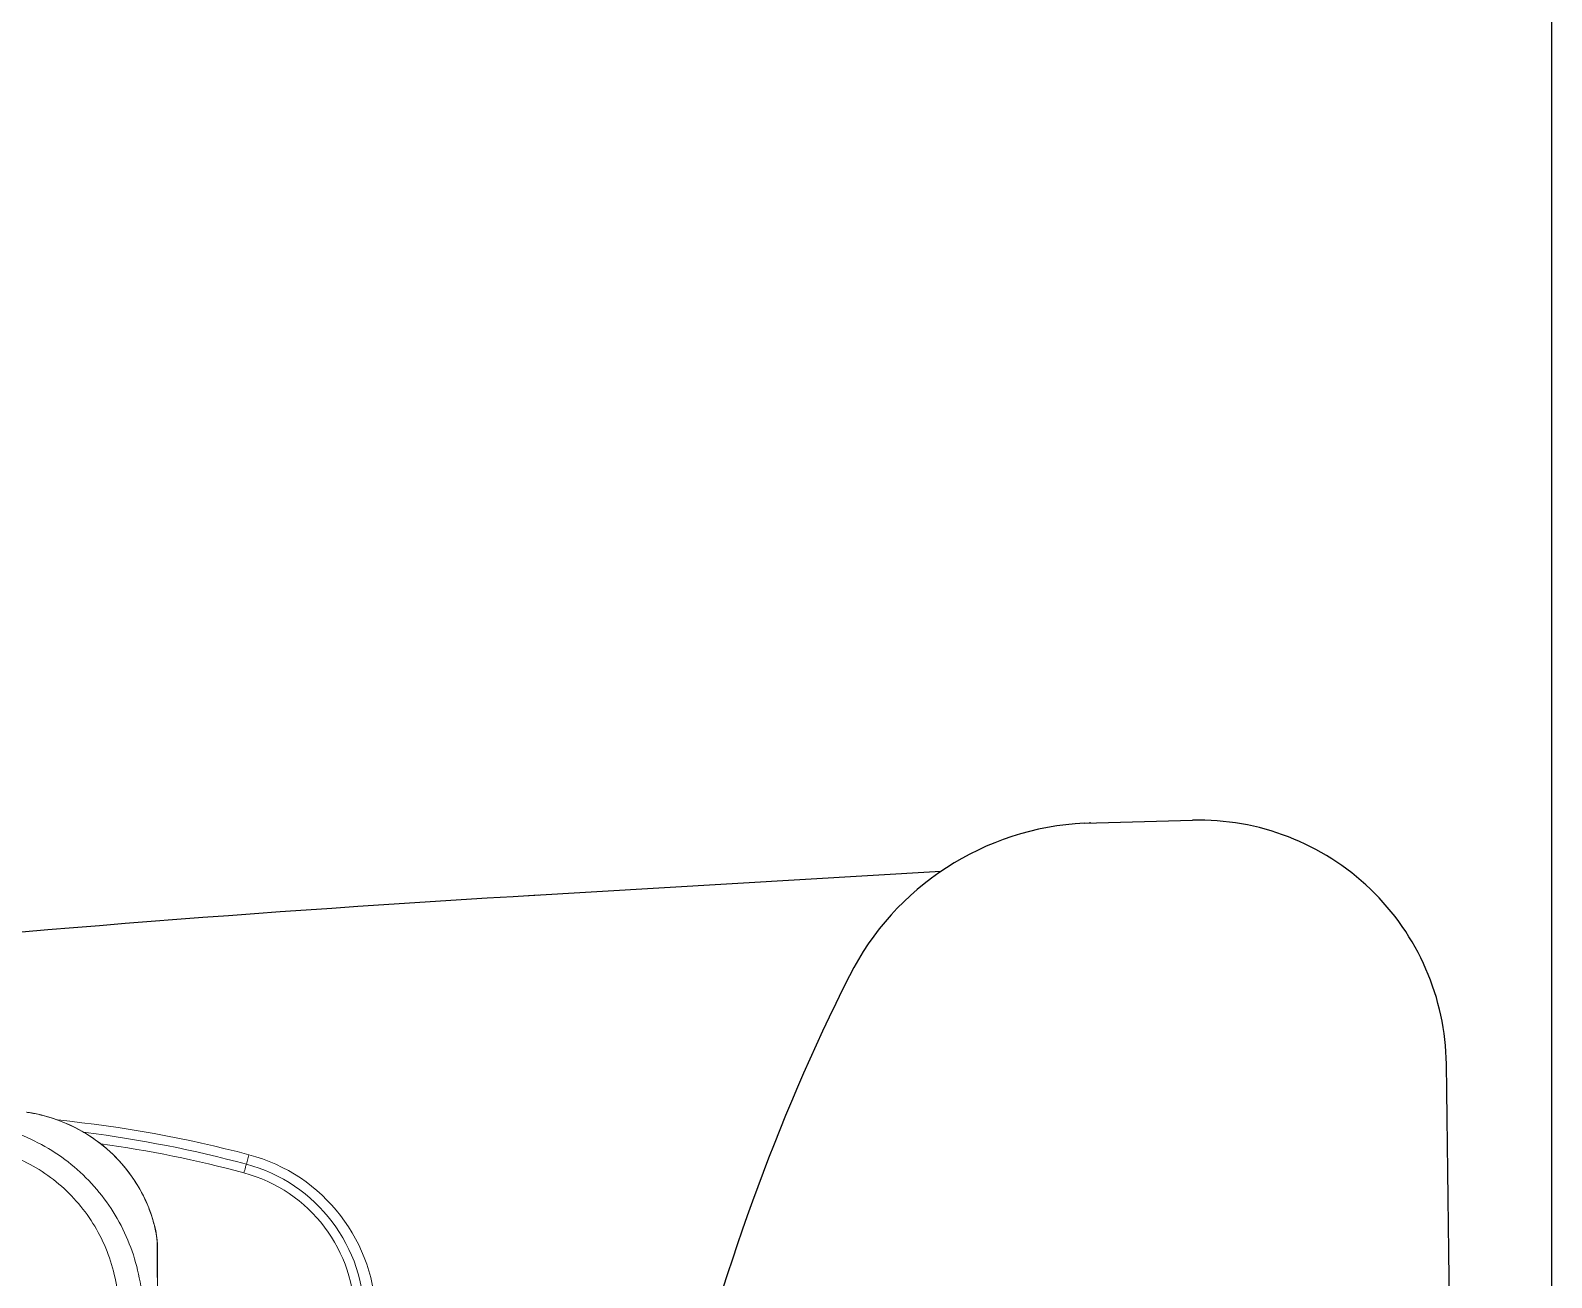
# Model space of a CAD drawing. Header units: millimetres. Extents: x 45074 to 106565, y 51012 to 60222.
# Drawn here: x 104752.13 to 104782.86, y 56525.58 to 56550.77 of the extents above; entities that cross this region are included whole.
import ezdxf

# ---------------------------------------------------------------- set-up
doc = ezdxf.new("R2010")
doc.units = ezdxf.units.MM
doc.header["$LTSCALE"] = 50
doc.header["$MEASUREMENT"] = 0
doc.linetypes.add('DOT', pattern=[0.25, 0, -0.25])
doc.layers.get('0').update_dxf_attribs({"color": 8, "linetype": 'CONTINUOUS'})
doc.layers.add('00', color=7, linetype='DOT')

msp = doc.modelspace()

# ---------------------------------------------------------------- linework, layer by layer
for p, q in [((104782.857, 56635.566), (104782.857, 56425.566)), ((104782.857, 56536.834), (104782.857, 56485.854)), ((104773.422, 56534.756), (104775.603, 56534.815)), ((104770.517, 56533.778), (104762.086, 56533.281))]:
    msp.add_line(p, q)
at = {"lineweight": 13, "ltscale": 0.3}
for p, q in [((104752.055, 56528.917), (104752.145, 56528.902)), ((104753.162, 56528.534), (104753.208, 56528.508)), ((104753.208, 56528.508), (104753.207, 56528.507)), ((104753.247, 56528.505), (104753.208, 56528.51)), ((104753.244, 56528.486), (104753.282, 56528.463)), ((104753.244, 56528.486), (104753.244, 56528.485)), ((104756.539, 56528.057), (104756.489, 56527.868)), ((104754.685, 56526.27), (104754.685, 56526.253)), ((104754.685, 56526.253), (104754.686, 56526.188)), ((104754.686, 56526.188), (104754.687, 56526.105)), ((104754.688, 56526.332), (104754.692, 56526.253)), ((104754.693, 56526.239), (104754.692, 56526.253)), ((104754.693, 56526.239), (104754.693, 56524.967))]:
    msp.add_line(p, q, dxfattribs=at)
for points in [[(104752.145, 56528.902), (104752.242, 56528.883), (104752.344, 56528.86), (104752.452, 56528.831), (104752.565, 56528.797), (104752.681, 56528.757), (104752.8, 56528.711), (104752.92, 56528.658), (104753.041, 56528.599), (104753.162, 56528.534)], [(104753.208, 56528.508), (104753.22, 56528.501), (104753.232, 56528.493), (104753.244, 56528.486)], [(104753.282, 56528.463), (104753.409, 56528.379), (104753.538, 56528.285), (104753.671, 56528.177), (104753.803, 56528.056), (104753.927, 56527.927), (104754.043, 56527.793), (104754.15, 56527.654), (104754.245, 56527.515), (104754.329, 56527.377), (104754.402, 56527.241), (104754.465, 56527.109), (104754.519, 56526.982), (104754.564, 56526.859), (104754.602, 56526.741), (104754.633, 56526.629), (104754.658, 56526.523), (104754.676, 56526.423), (104754.688, 56526.332)]]:
    msp.add_lwpolyline(points, dxfattribs=at)
for centre, radius, start, end in [((104773.698, 56529.129), 5.634, 92.8073, 153.1715), ((104773.705, 56529.106), 5.656, 91.6645, 91.916), ((104773.705, 56529.106), 5.656, 91.6645, 91.916), ((104773.705, 56529.106), 5.656, 91.6645, 91.916), ((104775.734, 56529.816), 5, 0.8202, 91.5064), ((104775.734, 56529.816), 5, 0.8202, 91.5064), ((104775.734, 56529.816), 5, 0.8202, 91.5064), ((104785.633, 56133.975), 400, 93.32991, 98.1298), ((104806.791, 56512.581), 42.633, 153.3984, 180.0268), ((103570.796, 56512.567), 1210.061, 359.179806, 0.820187)]:
    msp.add_arc(centre, radius, start, end)
for centre, radius, start, end in [((104751.694, 56526.347), 2.593, 80.4031, 82.1832), ((104750.153, 56503.887), 25, 75.1996, 84.2002), ((104751.162, 56525.038), 4.028, 58.8721, 59.4768), ((104750.152, 56504.209), 24.492, 75.0063, 82.7421), ((104750.153, 56504.221), 24.297, 75.0045, 81.9731), ((104755.658, 56524.722), 3.45, 0, 75.1996), ((104755.657, 56524.771), 3.022, 359.2522, 75.0027), ((104755.657, 56524.761), 3.216, 359.2901, 75.0142), ((104549.304, 56524.764), 205.387, 0.22617, 0.37389), ((104753.924, 56526.235), 0.769, 1.3478, 3.7748)]:
    msp.add_arc(centre, radius, start, end, dxfattribs=at)
for points, knots in [([(104752.126, 56528.904), (104752.21, 56528.89), (104752.586, 56528.809), (104752.948, 56528.66), (104753.207, 56528.507)], [0, 0, 0, 0, 0.220009, 1, 1, 1, 1]), ([(104754.4, 56524.85), (104754.397, 56525.063), (104754.358, 56525.491), (104754.196, 56526.114), (104753.936, 56526.704), (104753.582, 56527.243), (104753.144, 56527.717), (104752.634, 56528.113), (104752.066, 56528.42), (104751.659, 56528.561), (104751.451, 56528.614)], [0, 0, 0, 0, 0.124785, 0.249579, 0.374546, 0.499445, 0.624728, 0.749483, 0.874816, 1, 1, 1, 1]), ([(104753.244, 56528.485), (104753.443, 56528.365), (104753.804, 56528.087), (104754.226, 56527.58), (104754.47, 56527.12), (104754.6, 56526.754), (104754.645, 56526.574), (104754.661, 56526.486)], [0, 0, 0, 0, 0.277159, 0.537415, 0.779669, 0.893053, 1, 1, 1, 1]), ([(104751.331, 56528.169), (104751.513, 56528.121), (104751.87, 56528), (104752.369, 56527.731), (104752.816, 56527.384), (104753.2, 56526.969), (104753.51, 56526.496), (104753.737, 56525.978), (104753.878, 56525.43), (104753.909, 56525.054), (104753.912, 56524.867)], [0, 0, 0, 0, 0.125113, 0.250177, 0.375216, 0.500199, 0.625149, 0.750111, 0.875041, 1, 1, 1, 1]), ([(104756.439, 56527.691), (104756.449, 56527.728), (104756.466, 56527.787), (104756.482, 56527.846), (104756.489, 56527.868)], [0, 0, 0, 0, 0.631437, 1, 1, 1, 1]), ([(104754.661, 56526.486), (104754.663, 56526.478), (104754.668, 56526.447), (104754.673, 56526.416), (104754.676, 56526.392)], [0, 0, 0, 0, 0.256786, 1, 1, 1, 1]), ([(104754.691, 56526.285), (104754.69, 56526.295), (104754.687, 56526.335), (104754.681, 56526.375), (104754.676, 56526.406)], [0, 0, 0, 0, 0.235718, 1, 1, 1, 1]), ([(104754.676, 56526.392), (104754.677, 56526.381), (104754.682, 56526.341), (104754.685, 56526.3), (104754.685, 56526.27)], [0, 0, 0, 0, 0.267854, 1, 1, 1, 1])]:
    msp.add_open_spline(points, degree=3, knots=knots, dxfattribs=at)
msp.add_open_spline([(104754.693, 56526.239), (104754.693, 56526.249), (104754.69, 56526.26), (104754.685, 56526.27)], degree=3, dxfattribs=at)
at = {"layer": '00'}
msp.add_line((104782.857, 57025.566), (104782.857, 56425.566), dxfattribs=at)

doc.saveas('drawing.dxf')
